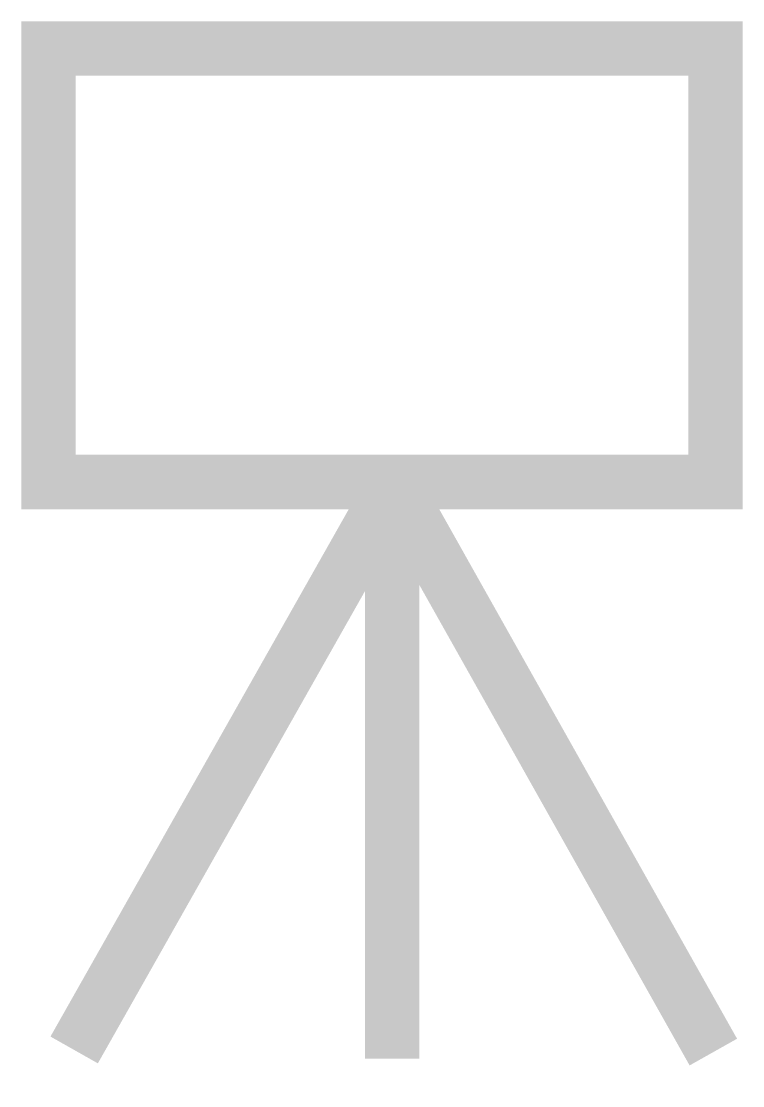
# Model space of a CAD drawing. Extents: x -0.01 to 3.96, y -0.18 to 5.68.
import ezdxf

# ---------------------------------------------------------------- set-up
doc = ezdxf.new("R2010")
doc.units = 0
doc.header["$MEASUREMENT"] = 0
doc.layers.get('0').update_dxf_attribs({"linetype": 'CONTINUOUS'})

msp = doc.modelspace()

# ---------------------------------------------------------------- linework, layer by layer
at = {"const_width": 0.3}
msp.add_lwpolyline([(0.1371, 5.5323), (3.8118, 5.5323), (3.8118, 3.1434), (0.1371, 3.1434)], close=True, dxfattribs=at)
for points in [[(2.0333, 3.1434), (3.8, 0.0014)], [(2.0198, 3.0925), (0.2784, 0.0131)], [(2.0302, 3.0375), (2.0302, -0.034)]]:
    msp.add_lwpolyline(points, dxfattribs=at)

doc.saveas('drawing.dxf')
